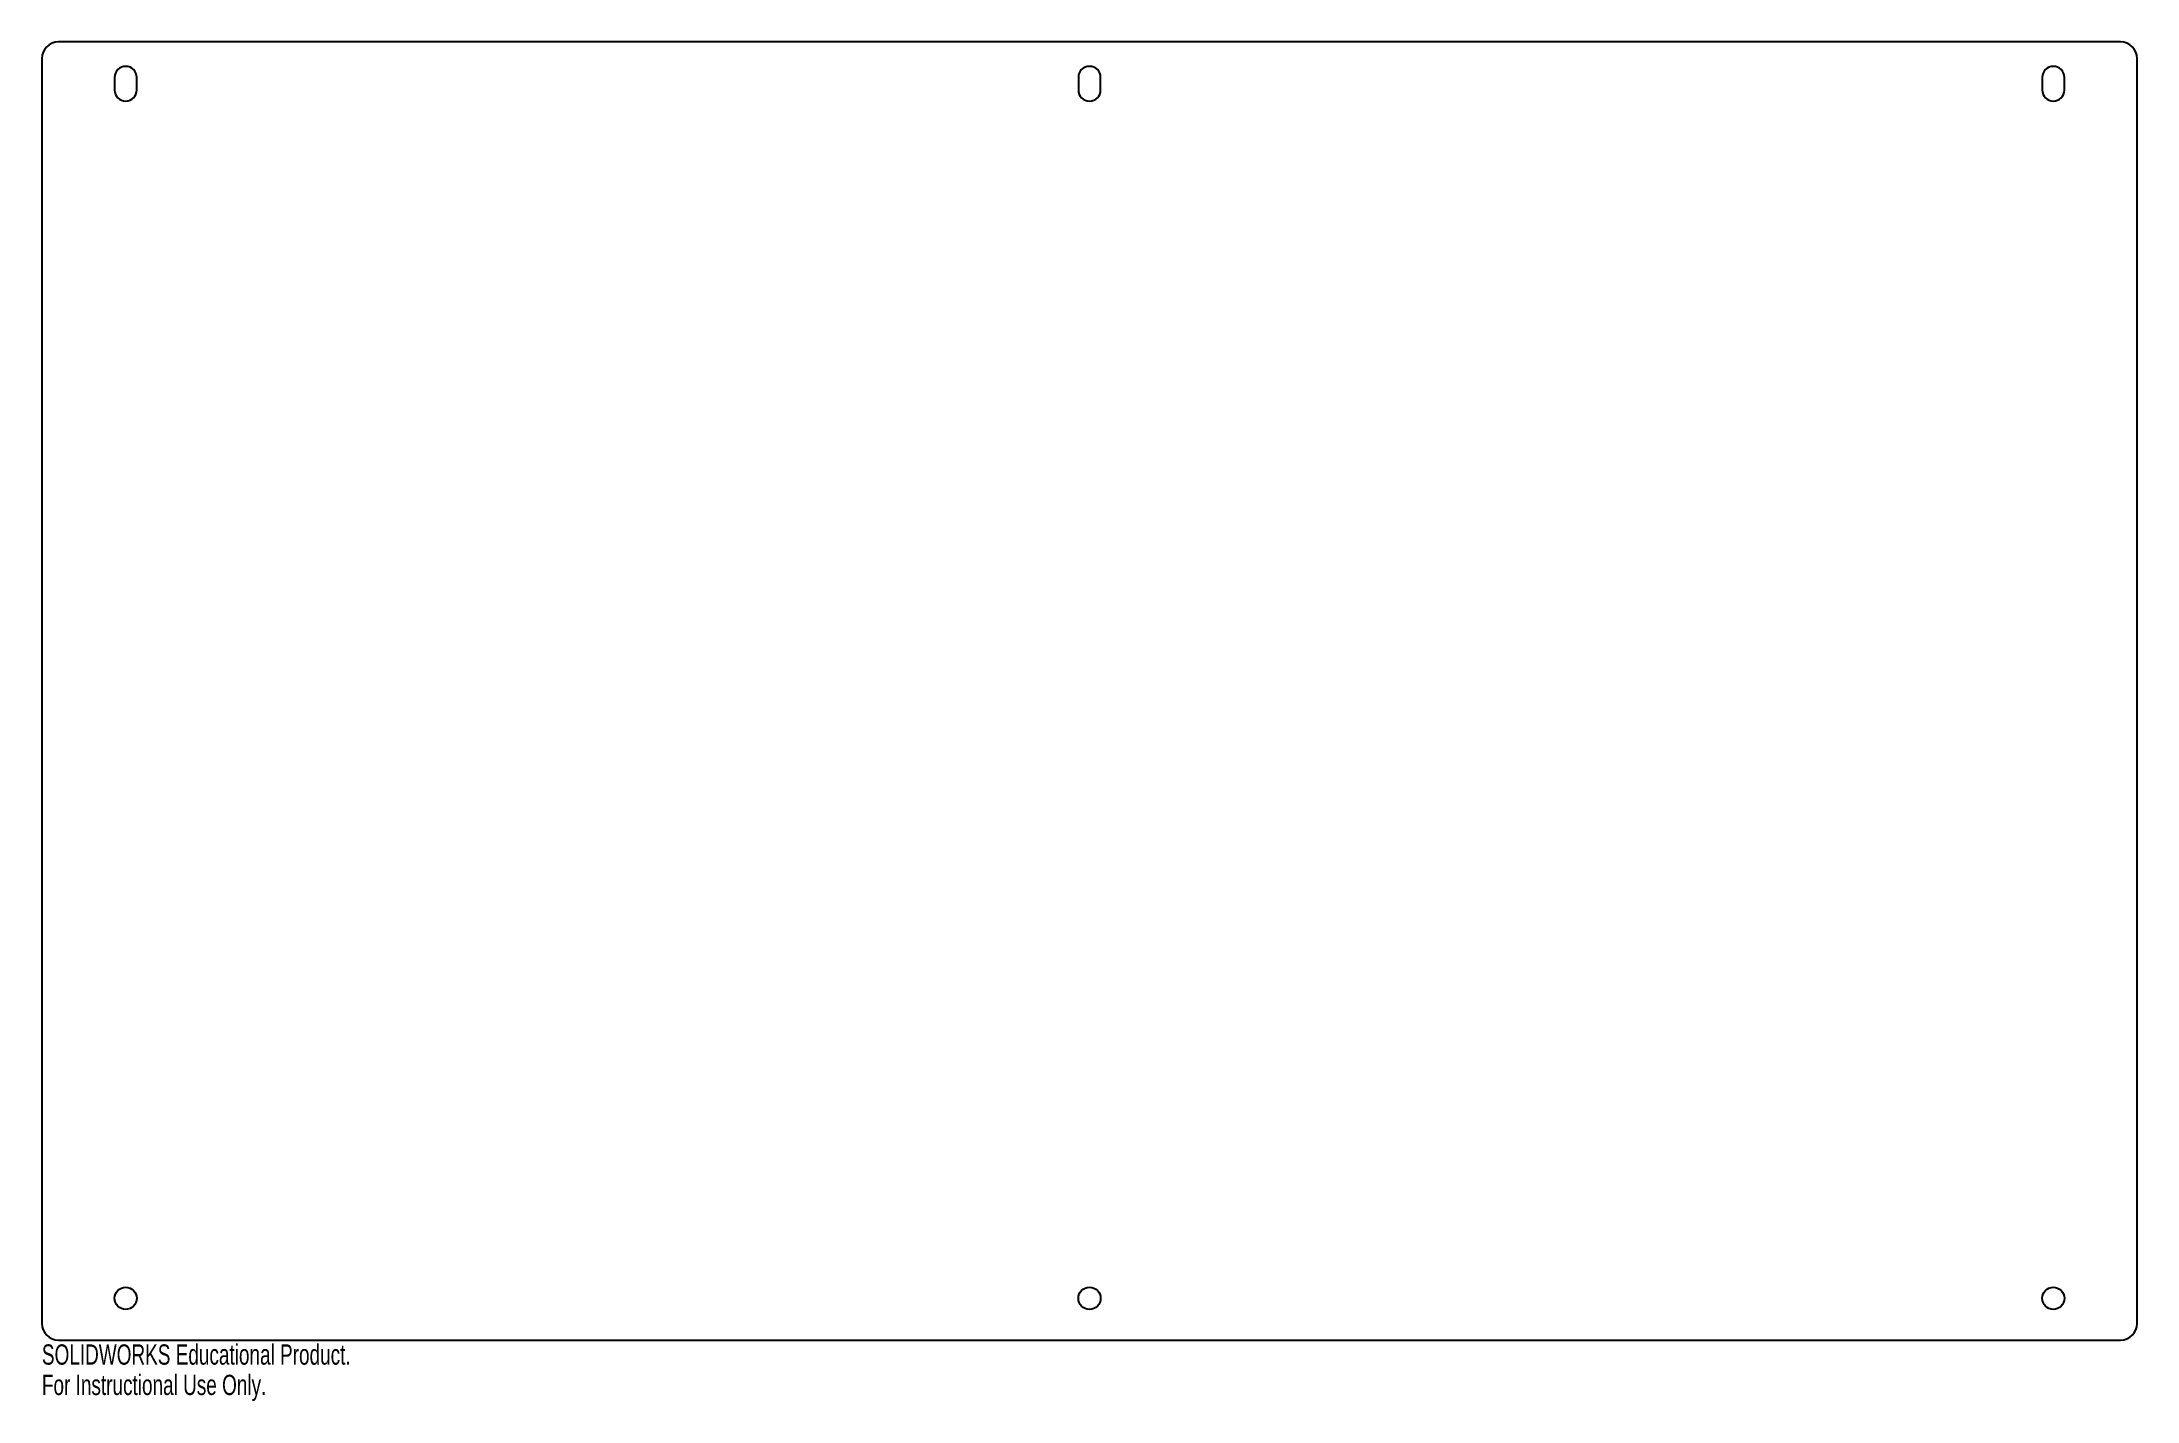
# Model space of a CAD drawing. Header units: millimetres. Extents: x -250 to 250, y -170 to 155.
import ezdxf

# ---------------------------------------------------------------- set-up
doc = ezdxf.new("R2010")
doc.units = ezdxf.units.MM
doc.styles.add('SLDTEXTSTYLE0', font='TXT', dxfattribs={"width": 0.7})

msp = doc.modelspace()

# ---------------------------------------------------------------- linework, layer by layer
at = {"color": 7, "linetype": 'Continuous', "lineweight": 25}
for p, q in [((246, 155), (-246, 155)), ((-250, 151), (-250, -151)), ((250, -151), (250, 151)), ((-232.65, 146.5), (-232.65, 143.5)), ((-227.35, 143.5), (-227.35, 146.5)), ((-2.65, 146.5), (-2.65, 143.5)), ((2.65, 143.5), (2.65, 146.5)), ((227.35, 146.5), (227.35, 143.5)), ((232.65, 143.5), (232.65, 146.5)), ((-246, -155), (246, -155))]:
    msp.add_line(p, q, dxfattribs=at)
for centre in [(-230, -145), (0, -145), (230, -145)]:
    msp.add_circle(centre, 2.65, dxfattribs=at)
for centre, radius, start, end in [((-246, 151), 4, 90, 180), ((246, 151), 4, 0, 90), ((-230, 146.5), 2.65, 0, 180), ((0, 146.5), 2.65, 0, 180), ((230, 146.5), 2.65, 0, 180), ((-230, 143.5), 2.65, 180, 0), ((0, 143.5), 2.65, 180, 0), ((230, 143.5), 2.65, 180, 0), ((-246, -151), 4, 180, 270), ((246, -151), 4, 270, 0)]:
    msp.add_arc(centre, radius, start, end, dxfattribs=at)

# ---------------------------------------------------------------- texts
at = {"color": 7, "linetype": 'Continuous', "char_height": 4.8336, "attachment_point": 1, "style": 'SLDTEXTSTYLE0'}
for s, insert in [('SOLIDWORKS Educational Product.', (-250, -156.02)), ('For Instructional Use Only.', (-250, -163.27))]:
    msp.add_mtext(s, dxfattribs=dict(at, insert=insert))

doc.saveas('drawing.dxf')
